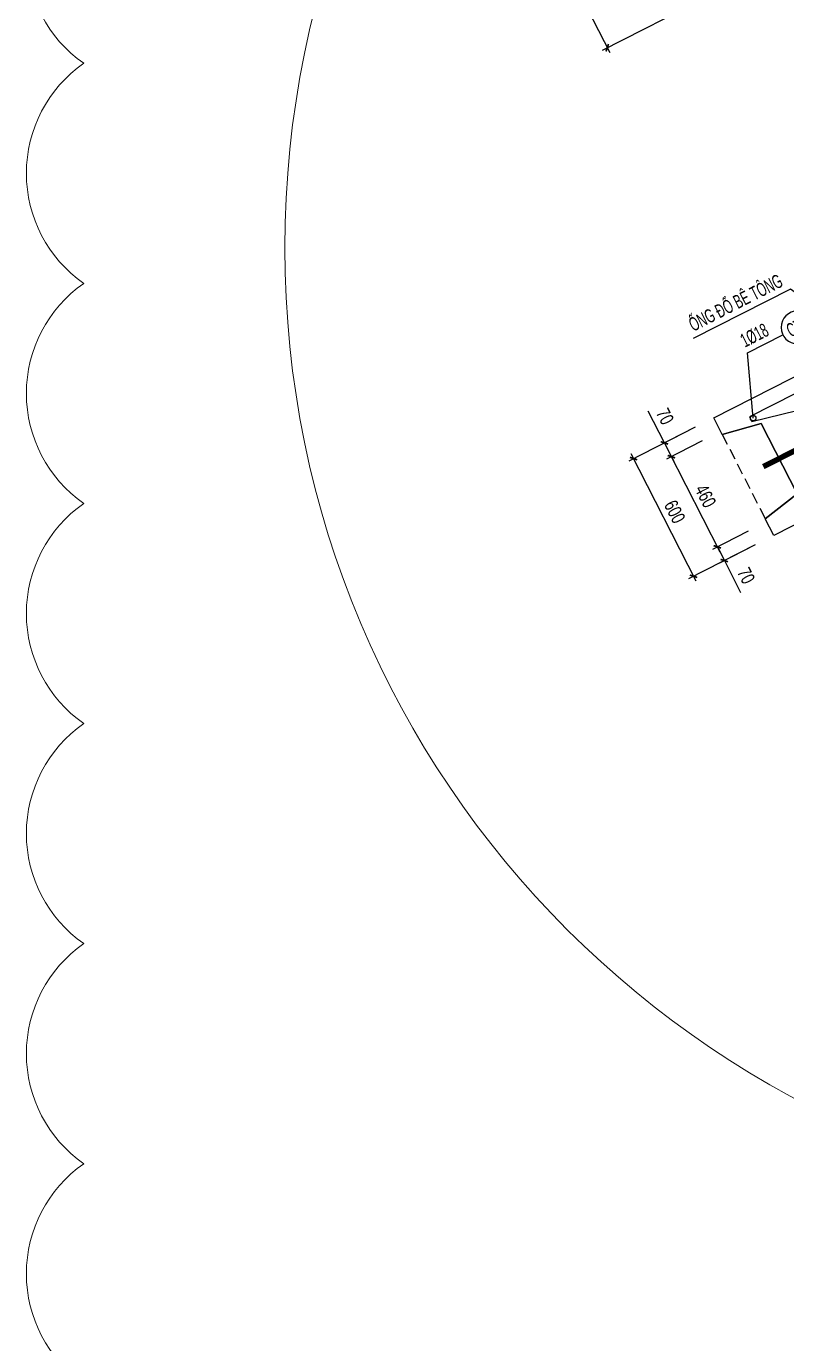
# Model space of a CAD drawing. Header units: millimetres. Extents: x -147841 to 368790, y -162721 to 84261.
# Drawn here: x 340291 to 343744, y -106667 to -100681 of the extents above; entities that cross this region are included whole.
import ezdxf
from ezdxf.enums import TextEntityAlignment as Align

# ---------------------------------------------------------------- set-up
doc = ezdxf.new("R2010")
doc.units = ezdxf.units.MM
doc.header["$LTSCALE"] = 1000
doc.header["$MEASUREMENT"] = 0
doc.header["$PDMODE"] = 1
doc.header["$PDSIZE"] = -10
doc.linetypes.add('DASHED', pattern=[0.75, 0.5, -0.25])
doc.layers.get('0').update_dxf_attribs({"linetype": 'CONTINUOUS', "lineweight": 18})
doc.layers.get('DEFPOINTS').update_dxf_attribs({"color": 5, "linetype": 'CONTINUOUS', "lineweight": 18})
for name, color, linetype in [('ccu11-Khuat', 9, 'DASHED'), ('ccu11-Manh', 8, 'CONTINUOUS'), ('ccu11-Thep', 4, 'CONTINUOUS'), ('ccu11-Thepdai', 6, 'CONTINUOUS'), ('KC-Cotthep', 8, 'CONTINUOUS'), ('KC-Dim', 8, 'CONTINUOUS'), ('KC-Text', 31, 'CONTINUOUS'), ('KC-Thay', 7, 'CONTINUOUS')]:
    doc.layers.add(name, color=color, linetype=linetype)
doc.layers.add('DIM', color=8, linetype='CONTINUOUS', lineweight=18)
doc.styles.add('ARIAL', font='arial.ttf', dxfattribs={"width": 0.7})
doc.styles.add('ccu11-dim', font='vnsimli.shx', dxfattribs={"width": 0.65, "bigfont": 'bigfont.shx'})
doc.dimstyles.new('2.5-25', dxfattribs={"dimscale": 25, "dimtxt": 2.5, "dimasz": 1, "dimexe": 1, "dimexo": 2, "dimgap": 1, "dimtad": 1, "dimdec": 1, "dimrnd": 5, "dimdsep": 46, "dimtxsty": 'ARIAL', "dimblk": 'ARCHTICK', "dimcen": -1, "dimdle": 1, "dimclrd": 256, "dimclre": 256, "dimclrt": 3, "dimadec": 0, "dimazin": 2, "dimtfac": 0.1, "dimtdec": 1, "dimtmove": 0, "dimatfit": 1, "dimldrblk": 'ARCHTICK', "dimfxl": 1, "dimtvp": 0.833333, "dimtfill": 1, "dimtolj": 1, "dimtzin": 12, "dimarcsym": 0})
doc.dimstyles.new('ccu11-100x4', dxfattribs={"dimscale": 100, "dimtxt": 2.5, "dimasz": 1, "dimexe": 1, "dimexo": 2, "dimgap": 1, "dimtad": 1, "dimdec": 0, "dimlfac": 0.25, "dimdsep": 46, "dimtxsty": 'ccu11-dim', "dimblk": 'ARCHTICK', "dimcen": -1, "dimdle": 1, "dimclrd": 256, "dimclre": 256, "dimclrt": 31, "dimadec": 0, "dimazin": 2, "dimtfac": 0.1, "dimtdec": 0, "dimtmove": 0, "dimatfit": 1, "dimldrblk": 'ARCHTICK', "dimfxl": 1, "dimtvp": 0.833333, "dimtolj": 1, "dimtzin": 12, "dimarcsym": 0})

# ---------------------------------------------------------------- blocks, each defined once
blk = doc.blocks.new('_ARCHTICK')
at = {"color": 0, "linetype": 'ByBlock', "const_width": 0.3}
blk.add_lwpolyline([(-0.5, -0.5), (0.5, 0.5)], dxfattribs=at)
blk = doc.blocks.new('*D839')
at = {"layer": 'DEFPOINTS', "color": 0, "ltscale": 3000, "transparency": 16777216}
for p in [(345209.5, -99085.9), (345424.5, -99508.5), (342714, -100355.9)]:
    blk.add_point(p, dxfattribs=at)
at = {"layer": 'DIM', "lineweight": -2, "ltscale": 3000, "transparency": 16777216}
for p, q in [((345232.1, -99130.4), (345435.9, -99530.7)), ((342906.8, -100789.8), (345446.8, -99497.1)), ((342736.7, -100400.4), (342940.5, -100800.8))]:
    blk.add_line(p, q, dxfattribs=at)
at = {"layer": 'DIM', "lineweight": -2, "ltscale": 3000, "transparency": 16777216, "xscale": 25, "yscale": 25, "zscale": 25}
for p, rotation in [((345424.5, -99508.5), 26.97333113787516), ((342929.1, -100778.5), 206.9733311378752)]:
    blk.add_blockref('_ARCHTICK', p, dxfattribs=dict(at, rotation=rotation))
at = {"layer": 'DIM', "color": 3, "ltscale": 3000, "transparency": 16777216, "insert": (344151, -100092.7), "char_height": 62.5, "attachment_point": 5, "rotation": 26.97333, "style": 'ARIAL', "bg_fill": 3, "box_fill_scale": 1.25, "bg_fill_color": 256, "bg_fill_true_color": 13158600, "bg_fill_transparency": 0}
blk.add_mtext('\\A1;2800', dxfattribs=at)
blk = doc.blocks.new('*D863')
at = {"layer": 'DEFPOINTS', "color": 0, "linetype": 'ByBlock', "ltscale": 30, "transparency": 16777216}
for p in [(343373.4, -102480.1), (343048.6, -102645.5), (343645.6, -103014.9)]:
    blk.add_point(p, dxfattribs=at)
at = {"layer": 'KC-Dim', "linetype": 'ByBlock', "lineweight": -2, "ltscale": 30, "transparency": 16777216}
for p, q in [((343328.9, -102502.8), (343026.3, -102656.8)), ((343332.1, -103202.5), (343037.2, -102623.2)), ((343601, -103037.5), (343298.4, -103191.5))]:
    blk.add_line(p, q, dxfattribs=at)
at = {"layer": 'KC-Dim', "linetype": 'ByBlock', "lineweight": -2, "ltscale": 30, "transparency": 16777216, "xscale": 25, "yscale": 25, "zscale": 25}
for p, rotation in [((343048.6, -102645.5), 116.9733311379246), ((343320.7, -103180.2), 296.9733311379246)]:
    blk.add_blockref('_ARCHTICK', p, dxfattribs=dict(at, rotation=rotation))
at = {"layer": 'KC-Dim', "color": 3, "linetype": 'ByBlock', "ltscale": 30, "transparency": 16777216, "insert": (343235.4, -102887), "char_height": 62.5, "attachment_point": 5, "rotation": 296.97333, "style": 'ARIAL', "bg_fill": 3, "box_fill_scale": 1.25, "bg_fill_color": 256, "bg_fill_true_color": 13158600, "bg_fill_transparency": 0}
blk.add_mtext('\\A1;600', dxfattribs=at)
blk = doc.blocks.new('*D864')
at = {"layer": 'DEFPOINTS', "color": 0, "linetype": 'ByBlock', "ltscale": 30, "transparency": 16777216}
for p in [(343405.2, -102542.5), (343613.8, -102952.5), (343429, -103046.5)]:
    blk.add_point(p, dxfattribs=at)
at = {"layer": 'KC-Dim', "linetype": 'ByBlock', "lineweight": -2, "ltscale": 30, "transparency": 16777216}
for p, q in [((343360.6, -102565.2), (343198.1, -102647.9)), ((343209.1, -102614.3), (343440.4, -103068.8)), ((343569.3, -102975.1), (343406.8, -103057.9))]:
    blk.add_line(p, q, dxfattribs=at)
at = {"layer": 'KC-Dim', "linetype": 'ByBlock', "lineweight": -2, "ltscale": 30, "transparency": 16777216, "xscale": 25, "yscale": 25, "zscale": 25}
for p, rotation in [((343220.4, -102636.6), 116.9733311379246), ((343429, -103046.5), 296.9733311379246)]:
    blk.add_blockref('_ARCHTICK', p, dxfattribs=dict(at, rotation=rotation))
at = {"layer": 'KC-Dim', "color": 3, "linetype": 'ByBlock', "ltscale": 30, "transparency": 16777216, "insert": (343375.4, -102815.7), "char_height": 62.5, "attachment_point": 5, "rotation": 296.97333, "style": 'ARIAL', "bg_fill": 3, "box_fill_scale": 1.25, "bg_fill_color": 256, "bg_fill_true_color": 13158600, "bg_fill_transparency": 0}
blk.add_mtext('\\A1;460', dxfattribs=at)
blk = doc.blocks.new('*D865')
at = {"layer": 'DEFPOINTS', "color": 0, "linetype": 'ByBlock', "ltscale": 30, "transparency": 16777216}
for p in [(343373.4, -102480.1), (343188.6, -102574.2), (343405.2, -102542.5)]:
    blk.add_point(p, dxfattribs=at)
at = {"layer": 'KC-Dim', "linetype": 'ByBlock', "lineweight": -2, "ltscale": 30, "transparency": 16777216}
for p, q in [((343188.6, -102574.2), (343115.1, -102429.7)), ((343328.9, -102502.8), (343166.4, -102585.5)), ((343220.4, -102636.6), (343188.6, -102574.2)), ((343360.6, -102565.2), (343198.1, -102647.9)), ((343220.4, -102636.6), (343231.7, -102658.8))]:
    blk.add_line(p, q, dxfattribs=at)
at = {"layer": 'KC-Dim', "linetype": 'ByBlock', "lineweight": -2, "ltscale": 30, "transparency": 16777216, "xscale": 25, "yscale": 25, "zscale": 25}
for p, rotation in [((343188.6, -102574.2), 296.9733311379246), ((343220.4, -102636.6), 116.9733311379246)]:
    blk.add_blockref('_ARCHTICK', p, dxfattribs=dict(at, rotation=rotation))
at = {"layer": 'KC-Dim', "color": 3, "linetype": 'ByBlock', "ltscale": 30, "transparency": 16777216, "insert": (343191.2, -102453.8), "char_height": 62.5, "attachment_point": 5, "rotation": 296.97333, "style": 'ARIAL', "bg_fill": 3, "box_fill_scale": 1.25, "bg_fill_color": 256, "bg_fill_true_color": 13158600, "bg_fill_transparency": 0}
blk.add_mtext('\\A1;70', dxfattribs=at)
blk = doc.blocks.new('*D866')
at = {"layer": 'DEFPOINTS', "color": 0, "linetype": 'ByBlock', "ltscale": 30, "transparency": 16777216}
for p in [(343613.8, -102952.5), (343645.6, -103014.9), (343460.8, -103108.9)]:
    blk.add_point(p, dxfattribs=at)
at = {"layer": 'KC-Dim', "linetype": 'ByBlock', "lineweight": -2, "ltscale": 30, "transparency": 16777216}
for p, q in [((343569.3, -102975.1), (343406.8, -103057.9)), ((343429, -103046.5), (343417.7, -103024.2)), ((343429, -103046.5), (343460.8, -103108.9)), ((343601, -103037.5), (343438.5, -103120.2)), ((343460.8, -103108.9), (343534.3, -103253.4))]:
    blk.add_line(p, q, dxfattribs=at)
at = {"layer": 'KC-Dim', "linetype": 'ByBlock', "lineweight": -2, "ltscale": 30, "transparency": 16777216, "xscale": 25, "yscale": 25, "zscale": 25}
for p, rotation in [((343429, -103046.5), 296.9733311379246), ((343460.8, -103108.9), 116.9733311379246)]:
    blk.add_blockref('_ARCHTICK', p, dxfattribs=dict(at, rotation=rotation))
at = {"layer": 'KC-Dim', "color": 3, "linetype": 'ByBlock', "ltscale": 30, "transparency": 16777216, "insert": (343559.6, -103177.6), "char_height": 62.5, "attachment_point": 5, "rotation": 296.97333, "style": 'ARIAL', "bg_fill": 3, "box_fill_scale": 1.25, "bg_fill_color": 256, "bg_fill_true_color": 13158600, "bg_fill_transparency": 0}
blk.add_mtext('\\A1;70', dxfattribs=at)
blk = doc.blocks.new('att_thep_2')
blk.add_circle((-300, 0), 300)
at = {"color": 3, "style": 'ARIAL', "width": 0.6}
blk.add_attdef('DK', text='', height=250, dxfattribs=at).set_placement((467, 105), align=Align.CENTER)
at = {"color": 31, "style": 'ARIAL', "width": 0.6}
blk.add_attdef('SH', text='', height=250, dxfattribs=at).set_placement((-281, -111), align=Align.CENTER)
at = {"color": 2, "style": 'ARIAL', "width": 0.6}
blk.add_attdef('KC', text='', height=250, dxfattribs=at).set_placement((472, -355), align=Align.CENTER)

msp = doc.modelspace()

# ---------------------------------------------------------------- linework, layer by layer
at = {"layer": 'ccu11-Manh'}
msp.add_lwpolyline([(344371.97, -102308.55), (343761.93, -101875.03), (343319.41, -102100.24)], dxfattribs=at)
at = {"layer": 'ccu11-Thepdai', "flags": 128}
msp.add_lwpolyline([(343784.07, -102349.68), (343574.85, -102456.16), (343585.81, -102477.7), (343926.42, -102394.15)], dxfattribs=at)
at = {"layer": 'DEFPOINTS', "color": 1, "flags": 128}
msp.add_lwpolyline([(340551.22, -106849.42, -0.5205671), (340551.22, -105849.42, -0.5205671), (340551.22, -104849.42, -0.5205671), (340551.22, -103849.42, -0.5205671), (340551.22, -102849.42, -0.5205671), (340551.22, -101849.42, -0.5205671), (340551.22, -100849.42, -0.5205671), (340551.22, -99849.42, -0.5205671)], format="xyb", dxfattribs=at)

# ---------------------------------------------------------------- block references
at = {"layer": 'KC-Cotthep'}
ref = msp.add_blockref('att_thep_2', (343726.76, -102083.33), dxfattribs=dict(at, xscale=-0.25, yscale=0.25, zscale=0.25, rotation=26.97333113893424))
ref.add_attrib('DK', '1%%C18', dxfattribs={"layer": '0', "color": 15, "height": 62.5, "rotation": 26.973331, "style": 'ARIAL', "width": 0.6}).set_placement((343611.19, -102112.58), align=Align.CENTER)
ref.add_attrib('SH', 'CT1', dxfattribs={"layer": '0', "color": 31, "height": 62.5, "rotation": 26.973331, "style": 'ARIAL', "width": 0.6}).set_placement((343807.16, -102073.68), align=Align.CENTER)

# ---------------------------------------------------------------- texts
at = {"layer": 'KC-Text', "color": 1, "style": 'ARIAL', "width": 0.6}
msp.add_text('ỐNG ĐỔ BÊ TÔNG', height=62.5, rotation=26.973331, dxfattribs=at).set_placement((343320.03, -102069.61))

# ---------------------------------------------------------------- dimensions: what is measured, and where the dimension line sits
at = {"layer": 'DIM', "ltscale": 3000}
dim = msp.add_linear_dim(base=(345424.53, -99508.46), p1=(342714.05, -100355.88), p2=(345209.46, -99085.86), angle=26.973331, dimstyle='2.5-25', dxfattribs=at)
dim.commit()
dim.dimension.update_dxf_attribs({"geometry": '*D839', "text_midpoint": (344151.01, -100092.75)})

# ---------------------------------------------------------------- next in the draw order: linework, layer by layer
at = {"layer": 'KC-Thay', "flags": 128}
msp.add_lwpolyline([(346180.28, -101724.85), (343684.87, -102994.86), (343646.31, -102919.11), (343790.86, -102806.27), (343627.57, -102485.43), (343451.28, -102535.88), (343412.72, -102460.13), (345708.18, -101291.88), (347302.66, -97349.94), (347381.46, -97381.81), (347481.4, -97228.07), (347815.14, -97363.06), (347780.09, -97543.05), (347858.88, -97574.92), (346180.28, -101724.85)], dxfattribs=at)

# ---------------------------------------------------------------- next in the draw order: dimensions: what is measured, and where the dimension line sits
at = {"layer": 'KC-Dim', "linetype": 'ByBlock', "ltscale": 30}
dim = msp.add_linear_dim(base=(343048.58, -102645.45), p1=(343645.59, -103014.85), p2=(343373.44, -102480.12), angle=116.973331, dimstyle='2.5-25', dxfattribs=at)
dim.commit()
dim.dimension.update_dxf_attribs({"geometry": '*D863', "text_midpoint": (343235.38, -102887.01)})

# ---------------------------------------------------------------- next in the draw order: linework, layer by layer
at = {"layer": 'ccu11-Khuat', "ltscale": 0.1}
msp.add_line((343451.28, -102535.88), (343646.31, -102919.11), dxfattribs=at)
at = {"layer": 'ccu11-Thep', "const_width": 25}
msp.add_lwpolyline([(343789.42, -102605.03), (343637.92, -102682.14)], dxfattribs=at)
at = {"layer": 'ccu11-Thep'}
msp.add_circle((343591.66, -102461.63), 12.5, dxfattribs=at)
at = {"layer": 'KC-Thay', "flags": 128}
msp.add_lwpolyline([(343451.28, -102535.88), (343627.57, -102485.43), (343790.86, -102806.27), (343646.31, -102919.11)], dxfattribs=at)

# ---------------------------------------------------------------- next in the draw order: leaders
at = {"layer": 'ccu11-Manh', "ltscale": 10}
msp.add_leader([(343591.66, -102461.63), (343565.46, -102165.42), (343726.8, -102083.31)], dimstyle='ccu11-100x4', override={"dimgap": 1, "dimtad": 0, "dimldrblk": 'None'}, dxfattribs=at)

# ---------------------------------------------------------------- next in the draw order: dimensions: what is measured, and where the dimension line sits
at = {"layer": 'KC-Dim', "linetype": 'ByBlock', "ltscale": 30}
dim = msp.add_linear_dim(base=(343429.04, -103046.52), p1=(343405.19, -102542.51), p2=(343613.84, -102952.47), angle=116.973331, dimstyle='2.5-25', dxfattribs=at)
dim.commit()
dim.dimension.update_dxf_attribs({"geometry": '*D864', "text_midpoint": (343375.43, -102815.73)})

# ---------------------------------------------------------------- next in the draw order: dimensions: what is measured, and where the dimension line sits
for base, p1, p2, picture, middle in [((343188.64, -102574.17), (343405.19, -102542.51), (343373.44, -102480.12), '*D865', (343191.25, -102453.82)), ((343460.79, -103108.9), (343613.84, -102952.47), (343645.59, -103014.85), '*D866', (343559.62, -103177.63))]:
    dim = msp.add_linear_dim(base=base, p1=p1, p2=p2, angle=116.973331, dimstyle='2.5-25', dxfattribs=at)
    dim.commit()
    dim.dimension.update_dxf_attribs({"geometry": picture, "text_midpoint": middle})

# ---------------------------------------------------------------- next in the draw order: linework, layer by layer
at = {"layer": 'DEFPOINTS', "ltscale": 3000}
msp.add_circle((345848.8, -101687.74), 4383.81, dxfattribs=at)

doc.saveas('drawing.dxf')
